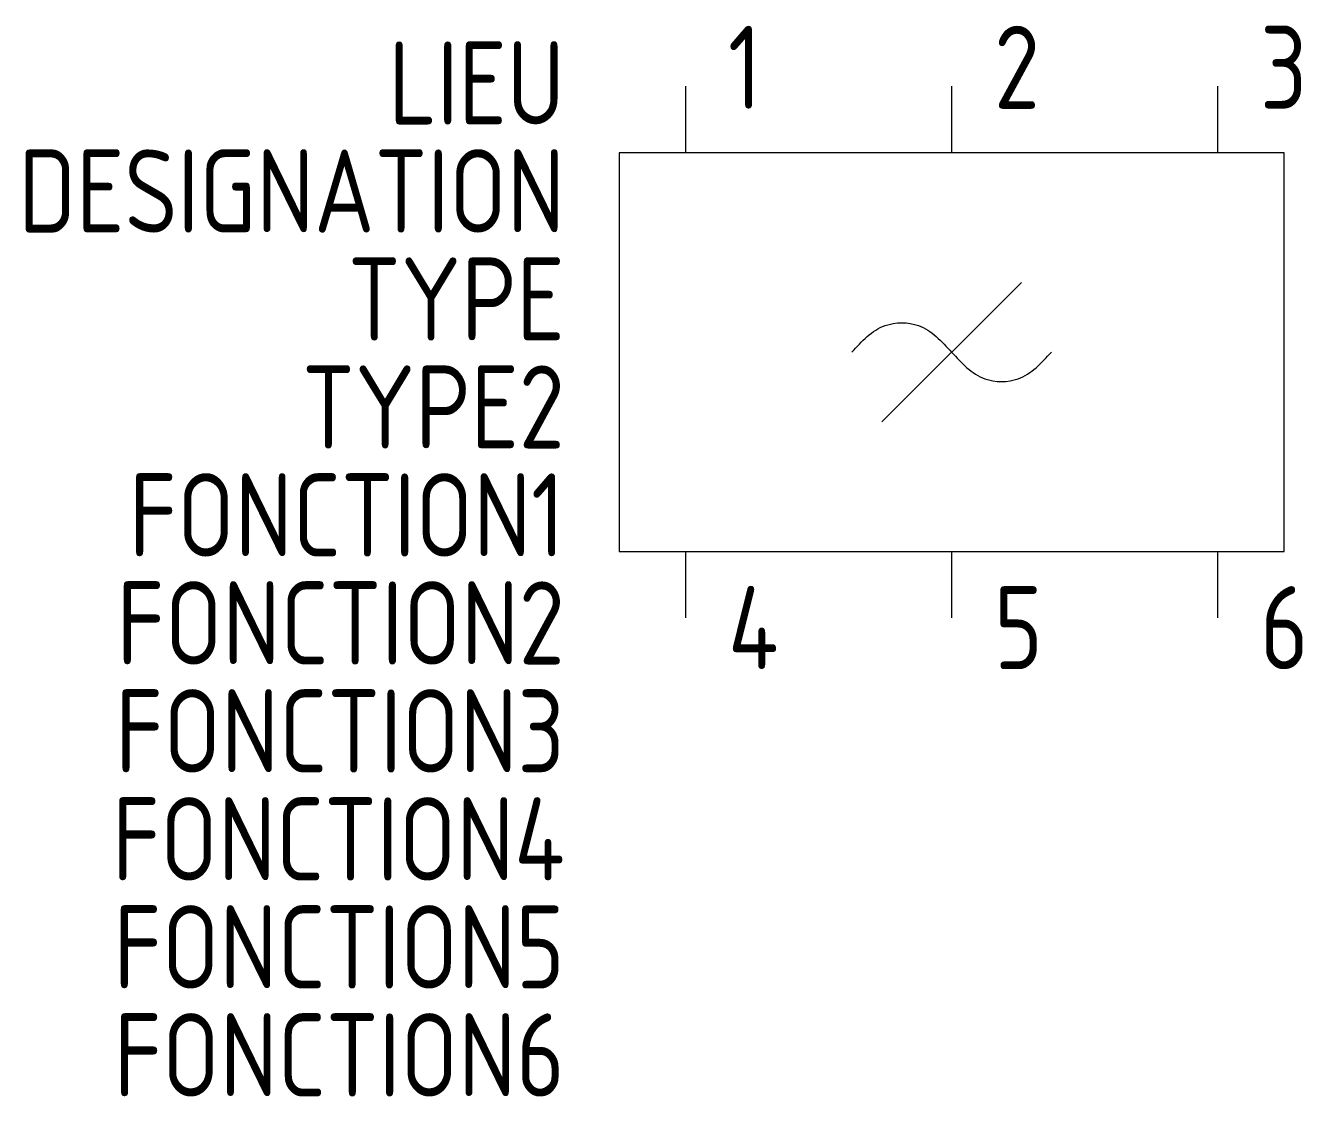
# Model space of a CAD drawing. Extents: x -1604.5 to -1566.1, y -910 to -877.8.
import ezdxf
from ezdxf.enums import TextEntityAlignment as Align

# ---------------------------------------------------------------- set-up
doc = ezdxf.new("R2010")
doc.units = 0
for name, color, linetype in [('SYMB_FIL', 3, 'CONTINUOUS'), ('SYMB_TXT_CONTACT', 2, 'CONTINUOUS'), ('SYMB_TXT_NOM', 3, 'CONTINUOUS')]:
    doc.layers.add(name, color=color, linetype=linetype)
doc.styles.add('NET2_5', font='isocp.shx', dxfattribs={"width": 0.9, "height": 2.5})

msp = doc.modelspace()

# ---------------------------------------------------------------- linework, layer by layer
at = {"layer": 'SYMB_FIL'}
for p, q in [((-1584.634, -879.593), (-1584.634, -881.593)), ((-1576.634, -879.593), (-1576.634, -881.593)), ((-1568.634, -879.593), (-1568.634, -881.593)), ((-1578.734, -889.694), (-1574.533, -885.493)), ((-1584.634, -893.593), (-1584.634, -895.593)), ((-1576.634, -893.593), (-1576.634, -895.593)), ((-1568.634, -893.593), (-1568.634, -895.593))]:
    msp.add_line(p, q, dxfattribs=at)
msp.add_lwpolyline([(-1586.634, -893.593), (-1566.634, -893.593), (-1566.634, -881.593), (-1586.634, -881.593)], close=True, dxfattribs=at)
msp.add_spline([(-1579.634, -887.593), (-1578.634, -886.793), (-1577.634, -886.793), (-1576.634, -887.593), (-1575.634, -888.393), (-1574.634, -888.393), (-1573.634, -887.593)], degree=3, dxfattribs=at)

# ---------------------------------------------------------------- texts
at = {"layer": 'SYMB_TXT_CONTACT', "style": 'NET2_5', "width": 0.9, "flags": 8}
for tag, p, s in [('1', (-1583.359, -880.272), 'L1'), ('2', (-1575.359, -880.272), 'L2'), ('3', (-1567.359, -880.272), 'L3'), ('4', (-1583.359, -897.133), 'L1'), ('5', (-1575.359, -897.133), 'L2'), ('6', (-1567.359, -897.133), 'L3')]:
    msp.add_attdef(tag, p, s, height=2.5, dxfattribs=at)
at = {"layer": 'SYMB_TXT_NOM', "style": 'NET2_5', "width": 0.9, "flags": 8}
for tag, text, p in [('LIEU', '', (-1588.269, -880.743)), ('DESIGNATION', 'A?', (-1588.269, -883.993)), ('TYPE', '', (-1588.269, -887.243)), ('TYPE2', '', (-1588.269, -890.493)), ('FONCTION1', '', (-1588.269, -893.743)), ('FONCTION2', '', (-1588.269, -896.993)), ('FONCTION3', '', (-1588.269, -900.243)), ('FONCTION4', '', (-1588.269, -903.493)), ('FONCTION5', '', (-1588.269, -906.743)), ('FONCTION6', '', (-1588.269, -909.993))]:
    msp.add_attdef(tag, text=text, height=2.5, dxfattribs=at).set_placement(p, align=Align.RIGHT)

doc.saveas('drawing.dxf')
